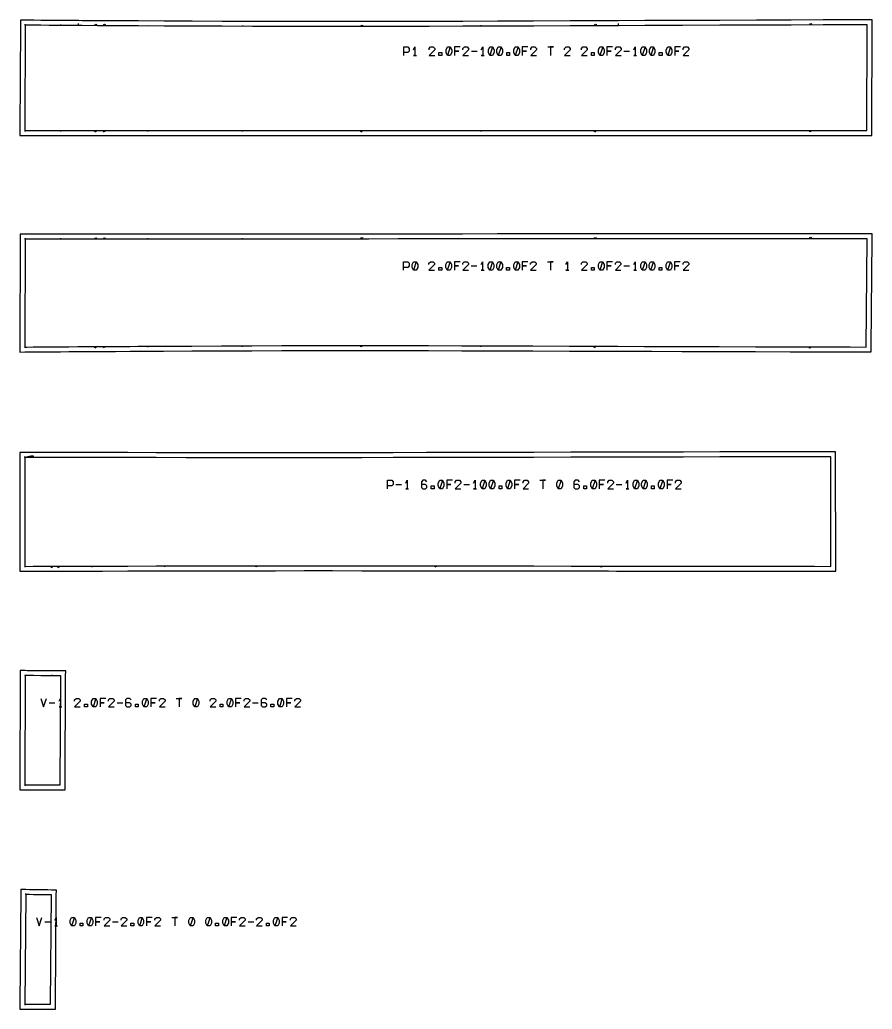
# Model space of a CAD drawing. Header units: metres. Extents: x -12 to 17699, y -154 to 17579.
# Drawn here: x 15974 to 17699, y -10 to 1993 of the extents above; entities that cross this region are included whole.
import ezdxf

# ---------------------------------------------------------------- set-up
doc = ezdxf.new("R2010")
doc.units = ezdxf.units.M

msp = doc.modelspace()

# ---------------------------------------------------------------- linework, layer by layer
at = {"layer": 'Marge'}
for points in [[(15984.047, 1758.669), (15988.062, 1758.668), (16001.009, 1758.668), (16015.582, 1758.667), (16032.102, 1758.667), (16051.04, 1758.666), (16055.992, 1758.666), (16073.02, 1758.666), (16091.566, 1758.666), (16098.979, 1758.666), (16130.178, 1758.667), (16167.969, 1758.667), (16197.238, 1758.631), (16213.074, 1758.631), (16264.886, 1758.633), (16322.009, 1758.636), (16382.319, 1758.639), (16443.622, 1758.643), (16504.295, 1758.648), (16563.512, 1758.652), (16621.532, 1758.657), (16679.302, 1758.66), (16738.587, 1758.662), (16801.681, 1758.662), (16869.185, 1758.661), (16939.854, 1758.658), (17012.833, 1758.655), (17086.892, 1758.652), (17162.003, 1758.649), (17184.581, 1758.649), (17238.034, 1758.647), (17253.95, 1758.647), (17314.19, 1758.649), (17389.761, 1758.651), (17463.477, 1758.654), (17533.88, 1758.657), (17598.762, 1758.661), (17655.276, 1758.665), (17687.834, 1758.669), (17697.788, 1758.67), (17697.833, 1768.624), (17698.812, 1982.766), (17698.858, 1992.849), (17688.774, 1992.811), (17656.217, 1992.689), (17599.705, 1992.48), (17534.822, 1992.245), (17464.419, 1991.983), (17390.703, 1991.696), (17315.134, 1991.404), (17254.895, 1991.179), (17238.979, 1991.118), (17185.527, 1990.92), (17162.949, 1990.836), (17087.835, 1990.553), (17013.777, 1990.254), (16940.801, 1989.954), (16870.136, 1989.683), (16802.638, 1989.449), (16739.554, 1989.261), (16680.282, 1989.147), (16622.525, 1989.114), (16564.516, 1989.153), (16505.308, 1989.261), (16444.642, 1989.427), (16383.346, 1989.639), (16323.043, 1989.888), (16265.926, 1990.156), (16214.12, 1990.429), (16198.284, 1990.52), (16169.017, 1990.648), (16131.226, 1990.869), (16100.033, 1991.051), (16092.62, 1991.098), (16074.084, 1991.217), (16057.057, 1991.341), (16052.109, 1991.377), (16033.166, 1991.523), (16016.647, 1991.642), (16002.088, 1991.746), (15989.165, 1991.857), (15985.151, 1991.9), (15975.089, 1992.01), (15975.042, 1981.948), (15974.049, 1768.716), (15974.002, 1758.67)], [(15984.151, 1320.388), (15988.163, 1320.43), (16001.082, 1320.538), (16015.635, 1320.642), (16032.145, 1320.761), (16051.075, 1320.905), (16056.021, 1320.941), (16073.038, 1321.066), (16091.565, 1321.186), (16098.973, 1321.235), (16130.149, 1321.422), (16167.918, 1321.65), (16197.168, 1321.786), (16212.994, 1321.88), (16264.771, 1322.166), (16321.856, 1322.453), (16382.124, 1322.724), (16443.385, 1322.963), (16504.015, 1323.159), (16563.189, 1323.301), (16621.165, 1323.377), (16678.889, 1323.383), (16738.127, 1323.309), (16801.174, 1323.165), (16868.632, 1322.976), (16939.257, 1322.752), (17012.19, 1322.5), (17086.205, 1322.249), (17161.275, 1322.017), (17183.84, 1321.948), (17237.262, 1321.786), (17253.168, 1321.736), (17313.372, 1321.55), (17388.898, 1321.307), (17462.57, 1321.069), (17532.933, 1320.854), (17597.778, 1320.662), (17654.258, 1320.49), (17686.796, 1320.388), (17696.741, 1320.357), (17696.827, 1330.302), (17698.71, 1549.443), (17698.796, 1559.532), (17688.707, 1559.528), (17656.148, 1559.518), (17599.635, 1559.497), (17534.752, 1559.472), (17464.35, 1559.444), (17390.634, 1559.414), (17315.063, 1559.384), (17254.823, 1559.359), (17238.906, 1559.352), (17185.454, 1559.326), (17162.876, 1559.315), (17087.765, 1559.278), (17013.707, 1559.244), (16940.727, 1559.21), (16870.057, 1559.176), (16802.554, 1559.142), (16739.459, 1559.109), (16680.173, 1559.076), (16622.403, 1559.042), (16564.383, 1559.008), (16505.165, 1558.972), (16444.493, 1558.937), (16383.19, 1558.902), (16322.881, 1558.868), (16265.758, 1558.838), (16213.946, 1558.811), (16198.11, 1558.803), (16168.841, 1558.75), (16131.05, 1558.731), (16099.851, 1558.716), (16092.438, 1558.713), (16073.893, 1558.704), (16056.865, 1558.697), (16051.914, 1558.695), (16032.975, 1558.687), (16016.455, 1558.68), (16001.883, 1558.674), (15988.939, 1558.67), (15984.924, 1558.669), (15974.966, 1558.668), (15974.926, 1548.709), (15974.049, 1330.428), (15974.008, 1320.284)], [(15984.087, 876.401), (16001.105, 876.467), (16019.635, 876.531), (16027.044, 876.557), (16058.222, 876.656), (16095.992, 876.776), (16125.243, 876.831), (16141.069, 876.88), (16192.849, 877.032), (16249.936, 877.184), (16310.207, 877.329), (16371.471, 877.457), (16432.105, 877.563), (16491.284, 877.641), (16549.264, 877.687), (16606.995, 877.697), (16666.239, 877.669), (16729.292, 877.607), (16796.753, 877.525), (16867.38, 877.426), (16940.315, 877.314), (17014.331, 877.202), (17089.399, 877.1), (17111.964, 877.069), (17165.386, 876.998), (17181.293, 876.976), (17241.497, 876.896), (17317.024, 876.792), (17390.697, 876.689), (17461.059, 876.597), (17525.904, 876.516), (17582.384, 876.444), (17614.923, 876.402), (17624.94, 876.389), (17624.936, 886.406), (17624.842, 1108.399), (17624.837, 1118.416), (17614.82, 1118.395), (17582.281, 1118.325), (17525.801, 1118.205), (17460.956, 1118.068), (17390.594, 1117.917), (17316.921, 1117.752), (17241.395, 1117.583), (17181.19, 1117.452), (17165.284, 1117.417), (17111.862, 1117.3), (17089.297, 1117.251), (17014.229, 1117.084), (16940.214, 1116.91), (16867.279, 1116.736), (16796.652, 1116.577), (16729.191, 1116.437), (16666.138, 1116.322), (16606.894, 1116.244), (16549.163, 1116.205), (16491.182, 1116.201), (16432.004, 1116.229), (16371.37, 1116.284), (16310.106, 1116.36), (16249.834, 1116.453), (16192.747, 1116.557), (16140.968, 1116.665), (16125.141, 1116.701), (16095.89, 1116.73), (16058.12, 1116.819), (16026.942, 1116.891), (16019.533, 1116.911), (16001.003, 1116.959), (15983.985, 1117.01), (15973.951, 1117.041), (15973.955, 1107.006), (15974.049, 886.397), (15974.053, 876.363)], [(15984.063, 434.136), (15988.075, 434.141), (16001.003, 434.146), (16015.562, 434.142), (16032.072, 434.138), (16051.001, 434.137), (16055.948, 434.136), (16065.914, 434.134), (16065.95, 444.099), (16066.756, 664.707), (16066.792, 674.672), (16056.827, 674.743), (16051.88, 674.778), (16032.951, 674.915), (16016.441, 675.032), (16001.883, 675.134), (15988.956, 675.233), (15984.943, 675.268), (15974.893, 675.356), (15974.856, 665.305), (15974.049, 444.172), (15974.012, 434.121)], [(15984.114, -10.037), (15991.636, -9.988), (15999.622, -9.958), (16008.321, -9.946), (16017.891, -9.953), (16028.4, -9.975), (16035.985, -10), (16045.934, -10.033), (16046.017, -0.084), (16047.86, 221.043), (16047.943, 230.992), (16037.994, 231.125), (16030.41, 231.227), (16019.903, 231.38), (16010.334, 231.532), (16001.636, 231.689), (15993.653, 231.853), (15986.132, 232.028), (15975.984, 232.265), (15975.9, 222.114), (15974.049, 0.046), (15973.964, -10.103)]]:
    msp.add_lwpolyline(points, close=True, dxfattribs=at)
at = {"layer": 'Patron'}
for points in [[(15984.049, 1768.669), (15988.063, 1768.668), (16001.009, 1768.668), (16015.583, 1768.667), (16032.102, 1768.667), (16051.04, 1768.666), (16055.992, 1768.666), (16073.02, 1768.666), (16091.565, 1768.666), (16098.978, 1768.666), (16130.177, 1768.667), (16167.969, 1768.667), (16197.251, 1768.631), (16213.074, 1768.631), (16264.886, 1768.633), (16322.009, 1768.636), (16382.318, 1768.639), (16443.621, 1768.643), (16504.294, 1768.648), (16563.511, 1768.652), (16621.531, 1768.657), (16679.302, 1768.66), (16738.587, 1768.662), (16801.681, 1768.662), (16869.185, 1768.661), (16939.855, 1768.658), (17012.834, 1768.655), (17086.892, 1768.652), (17162.003, 1768.649), (17184.581, 1768.649), (17238.034, 1768.647), (17253.95, 1768.647), (17314.19, 1768.649), (17389.761, 1768.651), (17463.477, 1768.654), (17533.879, 1768.657), (17598.761, 1768.661), (17655.275, 1768.665), (17687.833, 1768.669), (17688.812, 1982.811), (17656.254, 1982.689), (17599.741, 1982.48), (17534.859, 1982.245), (17464.458, 1981.983), (17390.742, 1981.697), (17315.172, 1981.405), (17254.933, 1981.179), (17239.016, 1981.118), (17185.564, 1980.92), (17162.986, 1980.836), (17087.876, 1980.553), (17013.818, 1980.254), (16940.84, 1979.954), (16870.17, 1979.684), (16802.667, 1979.449), (16739.573, 1979.261), (16680.288, 1979.147), (16622.518, 1979.114), (16564.498, 1979.153), (16505.28, 1979.261), (16444.608, 1979.427), (16383.305, 1979.639), (16322.996, 1979.888), (16265.874, 1980.156), (16214.063, 1980.43), (16198.24, 1980.52), (16168.958, 1980.649), (16131.167, 1980.869), (16099.969, 1981.051), (16092.556, 1981.098), (16074.011, 1981.217), (16056.984, 1981.341), (16052.032, 1981.378), (16033.094, 1981.523), (16016.575, 1981.642), (16002.002, 1981.747), (15989.057, 1981.857), (15985.042, 1981.901)], [(15984.049, 1330.388), (15988.061, 1330.429), (16000.999, 1330.537), (16015.563, 1330.642), (16032.073, 1330.761), (16050.999, 1330.905), (16055.948, 1330.941), (16072.965, 1331.065), (16091.5, 1331.186), (16098.908, 1331.234), (16130.089, 1331.422), (16167.858, 1331.649), (16197.122, 1331.786), (16212.935, 1331.88), (16264.716, 1332.166), (16321.805, 1332.453), (16382.079, 1332.724), (16443.346, 1332.963), (16503.983, 1333.159), (16563.165, 1333.301), (16621.152, 1333.377), (16678.888, 1333.383), (16738.139, 1333.309), (16801.196, 1333.165), (16868.66, 1332.976), (16939.289, 1332.752), (17012.225, 1332.5), (17086.239, 1332.249), (17161.306, 1332.017), (17183.871, 1331.948), (17237.292, 1331.786), (17253.199, 1331.735), (17313.403, 1331.549), (17388.93, 1331.307), (17462.603, 1331.068), (17532.964, 1330.854), (17597.808, 1330.662), (17654.288, 1330.49), (17686.827, 1330.388), (17688.71, 1549.528), (17656.152, 1549.518), (17599.638, 1549.497), (17534.756, 1549.472), (17464.354, 1549.444), (17390.638, 1549.414), (17315.067, 1549.384), (17254.828, 1549.359), (17238.911, 1549.352), (17185.458, 1549.326), (17162.88, 1549.315), (17087.769, 1549.278), (17013.711, 1549.244), (16940.732, 1549.21), (16870.062, 1549.176), (16802.559, 1549.142), (16739.465, 1549.109), (16680.179, 1549.076), (16622.409, 1549.042), (16564.389, 1549.008), (16505.171, 1548.972), (16444.499, 1548.937), (16383.196, 1548.902), (16322.886, 1548.868), (16265.763, 1548.838), (16213.951, 1548.811), (16198.128, 1548.803), (16168.846, 1548.75), (16131.054, 1548.731), (16099.856, 1548.716), (16092.443, 1548.713), (16073.897, 1548.704), (16056.869, 1548.697), (16051.917, 1548.695), (16032.979, 1548.687), (16016.46, 1548.68), (16001.886, 1548.674), (15988.94, 1548.67), (15984.926, 1548.669)], [(15984.049, 886.401), (16001.066, 886.467), (16019.601, 886.531), (16027.009, 886.557), (16058.19, 886.656), (16095.96, 886.776), (16125.224, 886.831), (16141.038, 886.88), (16192.819, 887.032), (16249.909, 887.184), (16310.183, 887.329), (16371.45, 887.457), (16432.088, 887.563), (16491.27, 887.641), (16549.257, 887.687), (16606.993, 887.697), (16666.244, 887.669), (16729.302, 887.607), (16796.766, 887.525), (16867.394, 887.426), (16940.331, 887.314), (17014.346, 887.202), (17089.413, 887.1), (17111.978, 887.069), (17165.399, 886.998), (17181.306, 886.976), (17241.511, 886.896), (17317.037, 886.792), (17390.711, 886.689), (17461.072, 886.597), (17525.916, 886.516), (17582.397, 886.444), (17614.936, 886.402), (17614.842, 1108.395), (17582.303, 1108.325), (17525.822, 1108.205), (17460.978, 1108.068), (17390.617, 1107.917), (17316.944, 1107.752), (17241.417, 1107.583), (17181.213, 1107.452), (17165.306, 1107.417), (17111.884, 1107.3), (17089.319, 1107.251), (17014.252, 1107.084), (16940.238, 1106.91), (16867.301, 1106.736), (16796.673, 1106.577), (16729.209, 1106.437), (16666.151, 1106.322), (16606.9, 1106.244), (16549.164, 1106.205), (16491.178, 1106.201), (16431.995, 1106.229), (16371.357, 1106.284), (16310.09, 1106.36), (16249.816, 1106.453), (16192.726, 1106.557), (16140.945, 1106.665), (16125.131, 1106.701), (16095.866, 1106.73), (16058.097, 1106.819), (16026.916, 1106.892), (16019.507, 1106.911), (16000.972, 1106.959), (15983.955, 1107.01)], [(15984.049, 444.136), (15988.061, 444.141), (16000.999, 444.146), (16015.564, 444.142), (16032.074, 444.138), (16051.001, 444.137), (16055.95, 444.136), (16056.756, 664.743), (16051.807, 664.778), (16032.881, 664.916), (16016.371, 665.032), (16001.806, 665.134), (15988.868, 665.233), (15984.856, 665.268)], [(15984.048, -0.037), (15991.571, 0.012), (15999.584, 0.042), (16008.308, 0.054), (16017.899, 0.047), (16028.421, 0.024), (16036.017, 0), (16037.86, 221.126), (16030.265, 221.228), (16019.744, 221.381), (16010.154, 221.534), (16001.431, 221.691), (15993.42, 221.855), (15985.899, 222.031)]]:
    msp.add_lwpolyline(points, close=True, dxfattribs=at)
at = {"layer": 'Repers diag'}
for p, q in [((16092.563, 1981.098), (16092.592, 1985.598)), ((17185.647, 1980.92), (17185.63, 1985.42))]:
    msp.add_line(p, q, dxfattribs=at)
at = {"layer": 'Repers points'}
for p, q in [((15985.042, 1981.901), (15985.062, 1983.701)), ((16056.989, 1981.341), (16057.002, 1983.141)), ((16233.374, 1980.328), (16233.384, 1982.128)), ((16424.96, 1979.495), (16424.967, 1981.295)), ((16907.805, 1979.828), (16907.799, 1981.628)), ((15984.049, 1768.669), (15984.048, 1766.869)), ((16055.997, 1768.666), (16055.997, 1766.866)), ((16232.384, 1768.632), (16232.384, 1766.832)), ((16423.97, 1768.642), (16423.97, 1766.842)), ((16906.813, 1768.659), (16906.813, 1766.859)), ((15984.926, 1548.669), (15984.925, 1550.469)), ((16056.874, 1548.697), (16056.873, 1550.497)), ((16233.261, 1548.821), (16233.26, 1550.621)), ((16424.847, 1548.926), (16424.846, 1550.726)), ((16907.69, 1549.194), (16907.689, 1550.994)), ((15984.049, 1330.388), (15984.067, 1328.588)), ((16055.953, 1330.941), (16055.966, 1329.141)), ((16232.236, 1331.986), (16232.246, 1330.186)), ((16423.709, 1332.886), (16423.717, 1331.086)), ((16906.273, 1332.857), (16906.267, 1331.057)), ((15983.955, 1107.01), (15983.96, 1108.81)), ((15983.955, 1107.01), (15983.96, 1108.81)), ((15983.955, 1107.01), (15983.96, 1108.81)), ((15983.955, 1107.01), (15983.96, 1108.81)), ((15984.049, 886.401), (15984.055, 884.601)), ((16119.615, 886.82), (16119.618, 885.02)), ((16266.863, 887.225), (16266.868, 885.425)), ((16637.965, 887.682), (16637.964, 885.882)), ((15984.856, 665.268), (15984.872, 667.068)), ((16039.576, 664.867), (16039.59, 666.667)), ((15984.049, 444.136), (15984.051, 442.336)), ((15984.049, 444.136), (15984.051, 442.336)), ((15985.899, 222.031), (15985.941, 223.83)), ((15985.899, 222.031), (15985.941, 223.83)), ((15984.048, -0.037), (15984.06, -1.837)), ((15984.048, -0.037), (15984.06, -1.837))]:
    msp.add_line(p, q, dxfattribs=at)
at = {"layer": 'Repers suspente'}
for p, q in [((16127.831, 1980.888), (16126.348, 1983.897)), ((16129.348, 1983.879), (16127.831, 1980.888)), ((16145.444, 1980.786), (16143.961, 1983.794)), ((16146.961, 1983.777), (16145.444, 1980.786)), ((17138.818, 1980.745), (17137.307, 1983.74)), ((17140.307, 1983.751), (17138.818, 1980.745)), ((17574.399, 1982.388), (17572.888, 1985.382)), ((17575.888, 1985.393), (17574.399, 1982.388)), ((16665.945, 1979.139), (16664.443, 1982.138)), ((16667.443, 1982.139), (16665.945, 1979.139)), ((16126.839, 1768.667), (16125.34, 1765.667)), ((16128.34, 1765.667), (16126.839, 1768.667)), ((16144.453, 1768.667), (16142.953, 1765.667)), ((16145.953, 1765.667), (16144.453, 1768.667)), ((16664.953, 1768.659), (16663.453, 1765.659)), ((16666.453, 1765.659), (16664.953, 1768.659)), ((17137.825, 1768.65), (17136.325, 1765.65)), ((17139.325, 1765.65), (17137.825, 1768.65)), ((17573.405, 1768.66), (17571.905, 1765.66)), ((17574.905, 1765.66), (17573.405, 1768.66)), ((16127.717, 1548.73), (16126.215, 1551.729)), ((16129.215, 1551.731), (16127.717, 1548.73)), ((16145.33, 1548.739), (16143.828, 1551.738)), ((16146.828, 1551.739), (16145.33, 1548.739)), ((16665.83, 1549.068), (16664.328, 1552.067)), ((16667.328, 1552.069), (16665.83, 1549.068)), ((17138.702, 1549.303), (17137.201, 1552.302)), ((17140.201, 1552.304), (17138.702, 1549.303)), ((17574.282, 1549.487), (17572.781, 1552.487)), ((17575.781, 1552.488), (17574.282, 1549.487)), ((16126.754, 1331.402), (16125.272, 1328.393)), ((16128.272, 1328.411), (16126.754, 1331.402)), ((16144.357, 1331.508), (16142.875, 1328.499)), ((16145.875, 1328.517), (16144.357, 1331.508)), ((16664.553, 1333.381), (16663.054, 1330.381)), ((16666.054, 1330.381), (16664.553, 1333.381)), ((17137.151, 1332.091), (17135.642, 1329.096)), ((17138.642, 1329.087), (17137.151, 1332.091)), ((17572.478, 1330.737), (17570.969, 1327.741)), ((17573.969, 1327.732), (17572.478, 1330.737)), ((15999.481, 1109.963), (15983.955, 1107.01)), ((15999.481, 1109.963), (15983.955, 1107.01)), ((15999.481, 1109.963), (15983.955, 1107.01)), ((15999.481, 1109.963), (15983.955, 1107.01)), ((15999.481, 1109.963), (15983.955, 1107.01)), ((15983.955, 1107.01), (16002.481, 1109.954)), ((15983.955, 1107.01), (16002.481, 1109.954)), ((15983.955, 1107.01), (16002.481, 1109.954)), ((15983.955, 1107.01), (16002.481, 1109.954)), ((15983.955, 1107.01), (16002.481, 1109.954)), ((16038.496, 886.593), (16037.006, 883.589)), ((16040.006, 883.598), (16038.496, 886.593)), ((16052.034, 886.636), (16050.543, 883.632)), ((16053.543, 883.641), (16052.034, 886.636)), ((16452.077, 887.589), (16450.581, 884.587)), ((16453.581, 884.591), (16452.077, 887.589)), ((16815.516, 887.498), (16814.012, 884.5)), ((16817.012, 884.496), (16815.516, 887.498)), ((17150.292, 887.018), (17148.788, 884.02)), ((17151.788, 884.016), (17150.292, 887.018))]:
    msp.add_line(p, q, dxfattribs=at)
at = {"layer": 'Text'}
for p, q in [((16750.748, 1920.652), (16750.748, 1937.795)), ((16750.748, 1937.795), (16759.32, 1937.795)), ((16759.32, 1926.366), (16750.748, 1926.366)), ((16759.32, 1937.795), (16762.177, 1934.938)), ((16762.177, 1929.223), (16759.32, 1926.366)), ((16762.177, 1934.938), (16762.177, 1929.223)), ((16770.748, 1932.081), (16773.605, 1937.795)), ((16773.605, 1937.795), (16773.605, 1920.652)), ((16802.177, 1934.938), (16805.034, 1937.795)), ((16802.177, 1932.081), (16802.177, 1934.938)), ((16813.605, 1932.081), (16802.177, 1920.652)), ((16805.034, 1937.795), (16810.748, 1937.795)), ((16810.748, 1937.795), (16813.605, 1934.938)), ((16813.605, 1934.938), (16813.605, 1932.081)), ((16822.177, 1926.366), (16827.891, 1926.366)), ((16822.177, 1920.652), (16822.177, 1926.366)), ((16827.891, 1926.366), (16827.891, 1920.652)), ((16836.463, 1932.081), (16839.32, 1937.795)), ((16836.463, 1926.366), (16836.463, 1932.081)), ((16839.32, 1920.652), (16836.463, 1926.366)), ((16839.32, 1937.795), (16845.034, 1937.795)), ((16845.034, 1937.795), (16839.32, 1920.652)), ((16845.034, 1937.795), (16847.891, 1932.081)), ((16847.891, 1926.366), (16845.034, 1920.652)), ((16847.891, 1932.081), (16847.891, 1926.366)), ((16865.034, 1937.795), (16853.605, 1937.795)), ((16853.605, 1937.795), (16853.605, 1929.223)), ((16853.605, 1929.223), (16862.177, 1929.223)), ((16862.177, 1929.223), (16853.605, 1929.223)), ((16853.605, 1929.223), (16853.605, 1920.652)), ((16870.748, 1934.938), (16873.605, 1937.795)), ((16870.748, 1932.081), (16870.748, 1934.938)), ((16882.177, 1932.081), (16870.748, 1920.652)), ((16873.605, 1937.795), (16879.32, 1937.795)), ((16879.32, 1937.795), (16882.177, 1934.938)), ((16882.177, 1934.938), (16882.177, 1932.081)), ((16887.891, 1929.223), (16899.32, 1929.223)), ((16907.891, 1932.081), (16910.748, 1937.795)), ((16910.748, 1937.795), (16910.748, 1920.652)), ((16922.177, 1932.081), (16925.034, 1937.795)), ((16922.177, 1926.366), (16922.177, 1932.081)), ((16925.034, 1920.652), (16922.177, 1926.366)), ((16925.034, 1937.795), (16930.748, 1937.795)), ((16930.748, 1937.795), (16925.034, 1920.652)), ((16930.748, 1937.795), (16933.605, 1932.081)), ((16933.605, 1926.366), (16930.748, 1920.652)), ((16933.605, 1932.081), (16933.605, 1926.366)), ((16939.32, 1932.081), (16942.177, 1937.795)), ((16939.32, 1926.366), (16939.32, 1932.081)), ((16942.177, 1920.652), (16939.32, 1926.366)), ((16942.177, 1937.795), (16947.891, 1937.795)), ((16947.891, 1937.795), (16942.177, 1920.652)), ((16947.891, 1937.795), (16950.748, 1932.081)), ((16950.748, 1926.366), (16947.891, 1920.652)), ((16950.748, 1932.081), (16950.748, 1926.366)), ((16959.32, 1926.366), (16965.034, 1926.366)), ((16959.32, 1920.652), (16959.32, 1926.366)), ((16965.034, 1926.366), (16965.034, 1920.652)), ((16973.605, 1932.081), (16976.463, 1937.795)), ((16973.605, 1926.366), (16973.605, 1932.081)), ((16976.463, 1920.652), (16973.605, 1926.366)), ((16976.463, 1937.795), (16982.177, 1937.795)), ((16982.177, 1937.795), (16976.463, 1920.652)), ((16982.177, 1937.795), (16985.034, 1932.081)), ((16985.034, 1926.366), (16982.177, 1920.652)), ((16985.034, 1932.081), (16985.034, 1926.366)), ((17002.177, 1937.795), (16990.748, 1937.795)), ((16990.748, 1937.795), (16990.748, 1929.223)), ((16990.748, 1929.223), (16999.32, 1929.223)), ((16999.32, 1929.223), (16990.748, 1929.223)), ((16990.748, 1929.223), (16990.748, 1920.652)), ((17007.891, 1934.938), (17010.748, 1937.795)), ((17007.891, 1932.081), (17007.891, 1934.938)), ((17019.32, 1932.081), (17007.891, 1920.652)), ((17010.748, 1937.795), (17016.463, 1937.795)), ((17016.463, 1937.795), (17019.32, 1934.938)), ((17019.32, 1934.938), (17019.32, 1932.081)), ((17042.177, 1937.795), (17053.605, 1937.795)), ((17053.605, 1937.795), (17047.891, 1937.795)), ((17047.891, 1937.795), (17047.891, 1920.652)), ((17076.463, 1934.938), (17079.32, 1937.795)), ((17076.463, 1932.081), (17076.463, 1934.938)), ((17087.891, 1932.081), (17076.463, 1920.652)), ((17079.32, 1937.795), (17085.034, 1937.795)), ((17085.034, 1937.795), (17087.891, 1934.938)), ((17087.891, 1934.938), (17087.891, 1932.081)), ((17110.748, 1934.938), (17113.605, 1937.795)), ((17110.748, 1932.081), (17110.748, 1934.938)), ((17122.177, 1932.081), (17110.748, 1920.652)), ((17113.605, 1937.795), (17119.32, 1937.795)), ((17119.32, 1937.795), (17122.177, 1934.938)), ((17122.177, 1934.938), (17122.177, 1932.081)), ((17130.748, 1926.366), (17136.463, 1926.366)), ((17130.748, 1920.652), (17130.748, 1926.366)), ((17136.463, 1926.366), (17136.463, 1920.652)), ((17145.034, 1932.081), (17147.891, 1937.795)), ((17145.034, 1926.366), (17145.034, 1932.081)), ((17147.891, 1920.652), (17145.034, 1926.366)), ((17147.891, 1937.795), (17153.605, 1937.795)), ((17153.605, 1937.795), (17147.891, 1920.652)), ((17153.605, 1937.795), (17156.463, 1932.081)), ((17156.463, 1926.366), (17153.605, 1920.652)), ((17156.463, 1932.081), (17156.463, 1926.366)), ((17173.605, 1937.795), (17162.177, 1937.795)), ((17162.177, 1937.795), (17162.177, 1929.223)), ((17162.177, 1929.223), (17170.748, 1929.223)), ((17170.748, 1929.223), (17162.177, 1929.223)), ((17162.177, 1929.223), (17162.177, 1920.652)), ((17179.32, 1934.938), (17182.177, 1937.795)), ((17179.32, 1932.081), (17179.32, 1934.938)), ((17190.748, 1932.081), (17179.32, 1920.652)), ((17182.177, 1937.795), (17187.891, 1937.795)), ((17187.891, 1937.795), (17190.748, 1934.938)), ((17190.748, 1934.938), (17190.748, 1932.081)), ((17196.463, 1929.223), (17207.891, 1929.223)), ((17216.463, 1932.081), (17219.32, 1937.795)), ((17219.32, 1937.795), (17219.32, 1920.652)), ((17230.748, 1932.081), (17233.605, 1937.795)), ((17230.748, 1926.366), (17230.748, 1932.081)), ((17233.605, 1920.652), (17230.748, 1926.366)), ((17233.605, 1937.795), (17239.32, 1937.795)), ((17239.32, 1937.795), (17233.605, 1920.652)), ((17239.32, 1937.795), (17242.177, 1932.081)), ((17242.177, 1926.366), (17239.32, 1920.652)), ((17242.177, 1932.081), (17242.177, 1926.366)), ((17247.891, 1932.081), (17250.748, 1937.795)), ((17247.891, 1926.366), (17247.891, 1932.081)), ((17250.748, 1920.652), (17247.891, 1926.366)), ((17250.748, 1937.795), (17256.463, 1937.795)), ((17256.463, 1937.795), (17250.748, 1920.652)), ((17256.463, 1937.795), (17259.32, 1932.081)), ((17259.32, 1926.366), (17256.463, 1920.652)), ((17259.32, 1932.081), (17259.32, 1926.366)), ((17267.891, 1926.366), (17273.605, 1926.366)), ((17267.891, 1920.652), (17267.891, 1926.366)), ((17273.605, 1926.366), (17273.605, 1920.652)), ((17282.177, 1932.081), (17285.034, 1937.795)), ((17282.177, 1926.366), (17282.177, 1932.081)), ((17285.034, 1920.652), (17282.177, 1926.366)), ((17285.034, 1937.795), (17290.748, 1937.795)), ((17290.748, 1937.795), (17285.034, 1920.652)), ((17290.748, 1937.795), (17293.605, 1932.081)), ((17293.605, 1926.366), (17290.748, 1920.652)), ((17293.605, 1932.081), (17293.605, 1926.366)), ((17310.748, 1937.795), (17299.32, 1937.795)), ((17299.32, 1937.795), (17299.32, 1929.223)), ((17299.32, 1929.223), (17307.891, 1929.223)), ((17307.891, 1929.223), (17299.32, 1929.223)), ((17299.32, 1929.223), (17299.32, 1920.652)), ((17316.463, 1934.938), (17319.32, 1937.795)), ((17316.463, 1932.081), (17316.463, 1934.938)), ((17327.891, 1932.081), (17316.463, 1920.652)), ((17319.32, 1937.795), (17325.034, 1937.795)), ((17325.034, 1937.795), (17327.891, 1934.938)), ((17327.891, 1934.938), (17327.891, 1932.081)), ((16773.605, 1920.652), (16770.748, 1920.652)), ((16770.748, 1920.652), (16776.463, 1920.652)), ((16802.177, 1920.652), (16813.605, 1920.652)), ((16827.891, 1920.652), (16822.177, 1920.652)), ((16845.034, 1920.652), (16839.32, 1920.652)), ((16870.748, 1920.652), (16882.177, 1920.652)), ((16910.748, 1920.652), (16907.891, 1920.652)), ((16907.891, 1920.652), (16913.605, 1920.652)), ((16930.748, 1920.652), (16925.034, 1920.652)), ((16947.891, 1920.652), (16942.177, 1920.652)), ((16965.034, 1920.652), (16959.32, 1920.652)), ((16982.177, 1920.652), (16976.463, 1920.652)), ((17007.891, 1920.652), (17019.32, 1920.652)), ((17076.463, 1920.652), (17087.891, 1920.652)), ((17110.748, 1920.652), (17122.177, 1920.652)), ((17136.463, 1920.652), (17130.748, 1920.652)), ((17153.605, 1920.652), (17147.891, 1920.652)), ((17179.32, 1920.652), (17190.748, 1920.652)), ((17219.32, 1920.652), (17216.463, 1920.652)), ((17216.463, 1920.652), (17222.177, 1920.652)), ((17239.32, 1920.652), (17233.605, 1920.652)), ((17256.463, 1920.652), (17250.748, 1920.652)), ((17273.605, 1920.652), (17267.891, 1920.652)), ((17290.748, 1920.652), (17285.034, 1920.652)), ((17316.463, 1920.652), (17327.891, 1920.652)), ((16750.525, 1485.913), (16750.525, 1503.056)), ((16750.525, 1503.056), (16759.097, 1503.056)), ((16759.097, 1503.056), (16761.954, 1500.199)), ((16767.668, 1497.342), (16770.525, 1503.056)), ((16770.525, 1503.056), (16776.24, 1503.056)), ((16776.24, 1503.056), (16770.525, 1485.913)), ((16776.24, 1503.056), (16779.097, 1497.342)), ((16801.954, 1500.199), (16804.811, 1503.056)), ((16804.811, 1503.056), (16810.525, 1503.056)), ((16810.525, 1503.056), (16813.382, 1500.199)), ((16836.24, 1497.342), (16839.097, 1503.056)), ((16839.097, 1503.056), (16844.811, 1503.056)), ((16844.811, 1503.056), (16839.097, 1485.913)), ((16844.811, 1503.056), (16847.668, 1497.342)), ((16864.811, 1503.056), (16853.382, 1503.056)), ((16853.382, 1503.056), (16853.382, 1494.484)), ((16870.525, 1500.199), (16873.382, 1503.056)), ((16873.382, 1503.056), (16879.097, 1503.056)), ((16879.097, 1503.056), (16881.954, 1500.199)), ((16907.668, 1497.342), (16910.525, 1503.056)), ((16910.525, 1503.056), (16910.525, 1485.913)), ((16921.954, 1497.342), (16924.811, 1503.056)), ((16924.811, 1503.056), (16930.525, 1503.056)), ((16930.525, 1503.056), (16924.811, 1485.913)), ((16930.525, 1503.056), (16933.382, 1497.342)), ((16939.097, 1497.342), (16941.954, 1503.056)), ((16941.954, 1503.056), (16947.668, 1503.056)), ((16947.668, 1503.056), (16941.954, 1485.913)), ((16947.668, 1503.056), (16950.525, 1497.342)), ((16973.382, 1497.342), (16976.239, 1503.056)), ((16976.239, 1503.056), (16981.954, 1503.056)), ((16981.954, 1503.056), (16976.239, 1485.913)), ((16981.954, 1503.056), (16984.811, 1497.342)), ((17001.954, 1503.056), (16990.525, 1503.056)), ((16990.525, 1503.056), (16990.525, 1494.484)), ((17007.668, 1500.199), (17010.525, 1503.056)), ((17010.525, 1503.056), (17016.239, 1503.056)), ((17016.239, 1503.056), (17019.097, 1500.199)), ((17041.954, 1503.056), (17053.382, 1503.056)), ((17053.382, 1503.056), (17047.668, 1503.056)), ((17047.668, 1503.056), (17047.668, 1485.913)), ((17079.097, 1497.342), (17081.954, 1503.056)), ((17081.954, 1503.056), (17081.954, 1485.913)), ((17110.525, 1500.199), (17113.382, 1503.056)), ((17113.382, 1503.056), (17119.097, 1503.056)), ((17119.097, 1503.056), (17121.954, 1500.199)), ((17144.811, 1497.342), (17147.668, 1503.056)), ((17147.668, 1503.056), (17153.382, 1503.056)), ((17153.382, 1503.056), (17147.668, 1485.913)), ((17153.382, 1503.056), (17156.239, 1497.342)), ((17173.382, 1503.056), (17161.954, 1503.056)), ((17161.954, 1503.056), (17161.954, 1494.484)), ((17179.097, 1500.199), (17181.954, 1503.056)), ((17181.954, 1503.056), (17187.668, 1503.056)), ((17187.668, 1503.056), (17190.525, 1500.199)), ((17216.239, 1497.342), (17219.097, 1503.056)), ((17219.097, 1503.056), (17219.097, 1485.913)), ((17230.525, 1497.342), (17233.382, 1503.056)), ((17233.382, 1503.056), (17239.097, 1503.056)), ((17239.097, 1503.056), (17233.382, 1485.913)), ((17239.097, 1503.056), (17241.954, 1497.342)), ((17247.668, 1497.342), (17250.525, 1503.056)), ((17250.525, 1503.056), (17256.239, 1503.056)), ((17256.239, 1503.056), (17250.525, 1485.913)), ((17256.239, 1503.056), (17259.097, 1497.342)), ((17281.954, 1497.342), (17284.811, 1503.056)), ((17284.811, 1503.056), (17290.525, 1503.056)), ((17290.525, 1503.056), (17284.811, 1485.913)), ((17290.525, 1503.056), (17293.382, 1497.342)), ((17310.525, 1503.056), (17299.097, 1503.056)), ((17299.097, 1503.056), (17299.097, 1494.484)), ((17316.239, 1500.199), (17319.097, 1503.056)), ((17319.097, 1503.056), (17324.811, 1503.056)), ((17324.811, 1503.056), (17327.668, 1500.199)), ((16759.097, 1491.627), (16750.525, 1491.627)), ((16761.954, 1494.484), (16759.097, 1491.627)), ((16761.954, 1500.199), (16761.954, 1494.484)), ((16767.668, 1491.627), (16767.668, 1497.342)), ((16770.525, 1485.913), (16767.668, 1491.627)), ((16776.24, 1485.913), (16770.525, 1485.913)), ((16779.097, 1491.627), (16776.24, 1485.913)), ((16779.097, 1497.342), (16779.097, 1491.627)), ((16801.954, 1497.342), (16801.954, 1500.199)), ((16813.382, 1497.342), (16801.954, 1485.913)), ((16801.954, 1485.913), (16813.382, 1485.913)), ((16813.382, 1500.199), (16813.382, 1497.342)), ((16821.954, 1491.627), (16827.668, 1491.627)), ((16821.954, 1485.913), (16821.954, 1491.627)), ((16827.668, 1485.913), (16821.954, 1485.913)), ((16827.668, 1491.627), (16827.668, 1485.913)), ((16836.24, 1491.627), (16836.24, 1497.342)), ((16839.097, 1485.913), (16836.24, 1491.627)), ((16844.811, 1485.913), (16839.097, 1485.913)), ((16847.668, 1491.627), (16844.811, 1485.913)), ((16847.668, 1497.342), (16847.668, 1491.627)), ((16853.382, 1494.484), (16861.954, 1494.484)), ((16861.954, 1494.484), (16853.382, 1494.484)), ((16853.382, 1494.484), (16853.382, 1485.913)), ((16870.525, 1497.342), (16870.525, 1500.199)), ((16881.954, 1497.342), (16870.525, 1485.913)), ((16870.525, 1485.913), (16881.954, 1485.913)), ((16881.954, 1500.199), (16881.954, 1497.342)), ((16887.668, 1494.484), (16899.097, 1494.484)), ((16910.525, 1485.913), (16907.668, 1485.913)), ((16907.668, 1485.913), (16913.382, 1485.913)), ((16921.954, 1491.627), (16921.954, 1497.342)), ((16924.811, 1485.913), (16921.954, 1491.627)), ((16930.525, 1485.913), (16924.811, 1485.913)), ((16933.382, 1491.627), (16930.525, 1485.913)), ((16933.382, 1497.342), (16933.382, 1491.627)), ((16939.097, 1491.627), (16939.097, 1497.342)), ((16941.954, 1485.913), (16939.097, 1491.627)), ((16947.668, 1485.913), (16941.954, 1485.913)), ((16950.525, 1491.627), (16947.668, 1485.913)), ((16950.525, 1497.342), (16950.525, 1491.627)), ((16959.097, 1491.627), (16964.811, 1491.627)), ((16959.097, 1485.913), (16959.097, 1491.627)), ((16964.811, 1485.913), (16959.097, 1485.913)), ((16964.811, 1491.627), (16964.811, 1485.913)), ((16973.382, 1491.627), (16973.382, 1497.342)), ((16976.239, 1485.913), (16973.382, 1491.627)), ((16981.954, 1485.913), (16976.239, 1485.913)), ((16984.811, 1491.627), (16981.954, 1485.913)), ((16984.811, 1497.342), (16984.811, 1491.627)), ((16990.525, 1494.484), (16999.097, 1494.484)), ((16999.097, 1494.484), (16990.525, 1494.484)), ((16990.525, 1494.484), (16990.525, 1485.913)), ((17007.668, 1497.342), (17007.668, 1500.199)), ((17019.097, 1497.342), (17007.668, 1485.913)), ((17007.668, 1485.913), (17019.097, 1485.913)), ((17019.097, 1500.199), (17019.097, 1497.342)), ((17081.954, 1485.913), (17079.097, 1485.913)), ((17079.097, 1485.913), (17084.811, 1485.913)), ((17110.525, 1497.342), (17110.525, 1500.199)), ((17121.954, 1497.342), (17110.525, 1485.913)), ((17110.525, 1485.913), (17121.954, 1485.913)), ((17121.954, 1500.199), (17121.954, 1497.342)), ((17130.525, 1491.627), (17136.239, 1491.627)), ((17130.525, 1485.913), (17130.525, 1491.627)), ((17136.239, 1485.913), (17130.525, 1485.913)), ((17136.239, 1491.627), (17136.239, 1485.913)), ((17144.811, 1491.627), (17144.811, 1497.342)), ((17147.668, 1485.913), (17144.811, 1491.627)), ((17153.382, 1485.913), (17147.668, 1485.913)), ((17156.239, 1491.627), (17153.382, 1485.913)), ((17156.239, 1497.342), (17156.239, 1491.627)), ((17161.954, 1494.484), (17170.525, 1494.484)), ((17170.525, 1494.484), (17161.954, 1494.484)), ((17161.954, 1494.484), (17161.954, 1485.913)), ((17179.097, 1497.342), (17179.097, 1500.199)), ((17190.525, 1497.342), (17179.097, 1485.913)), ((17179.097, 1485.913), (17190.525, 1485.913)), ((17190.525, 1500.199), (17190.525, 1497.342)), ((17196.239, 1494.484), (17207.668, 1494.484)), ((17219.097, 1485.913), (17216.239, 1485.913)), ((17216.239, 1485.913), (17221.954, 1485.913)), ((17230.525, 1491.627), (17230.525, 1497.342)), ((17233.382, 1485.913), (17230.525, 1491.627)), ((17239.097, 1485.913), (17233.382, 1485.913)), ((17241.954, 1491.627), (17239.097, 1485.913)), ((17241.954, 1497.342), (17241.954, 1491.627)), ((17247.668, 1491.627), (17247.668, 1497.342)), ((17250.525, 1485.913), (17247.668, 1491.627)), ((17256.239, 1485.913), (17250.525, 1485.913)), ((17259.097, 1491.627), (17256.239, 1485.913)), ((17259.097, 1497.342), (17259.097, 1491.627)), ((17267.668, 1491.627), (17273.382, 1491.627)), ((17267.668, 1485.913), (17267.668, 1491.627)), ((17273.382, 1485.913), (17267.668, 1485.913)), ((17273.382, 1491.627), (17273.382, 1485.913)), ((17281.954, 1491.627), (17281.954, 1497.342)), ((17284.811, 1485.913), (17281.954, 1491.627)), ((17290.525, 1485.913), (17284.811, 1485.913)), ((17293.382, 1491.627), (17290.525, 1485.913)), ((17293.382, 1497.342), (17293.382, 1491.627)), ((17299.097, 1494.484), (17307.668, 1494.484)), ((17307.668, 1494.484), (17299.097, 1494.484)), ((17299.097, 1494.484), (17299.097, 1485.913)), ((17316.239, 1497.342), (17316.239, 1500.199)), ((17327.668, 1497.342), (17316.239, 1485.913)), ((17316.239, 1485.913), (17327.668, 1485.913)), ((17327.668, 1500.199), (17327.668, 1497.342)), ((16717.948, 1043.477), (16717.948, 1060.62)), ((16717.948, 1060.62), (16726.519, 1060.62)), ((16726.519, 1049.191), (16717.948, 1049.191)), ((16726.519, 1060.62), (16729.376, 1057.763)), ((16729.376, 1052.049), (16726.519, 1049.191)), ((16729.376, 1057.763), (16729.376, 1052.049)), ((16735.091, 1052.049), (16746.519, 1052.049)), ((16755.091, 1054.906), (16757.948, 1060.62)), ((16757.948, 1043.477), (16755.091, 1043.477)), ((16755.091, 1043.477), (16760.805, 1043.477)), ((16757.948, 1060.62), (16757.948, 1043.477)), ((16789.376, 1060.62), (16786.519, 1057.763)), ((16786.519, 1057.763), (16786.519, 1046.334)), ((16795.091, 1052.049), (16786.519, 1052.049)), ((16786.519, 1046.334), (16789.376, 1043.477)), ((16795.091, 1060.62), (16789.376, 1060.62)), ((16789.376, 1043.477), (16795.091, 1043.477)), ((16797.948, 1057.763), (16795.091, 1060.62)), ((16797.948, 1049.191), (16795.091, 1052.049)), ((16795.091, 1043.477), (16797.948, 1046.334)), ((16797.948, 1046.334), (16797.948, 1049.191)), ((16806.519, 1049.191), (16812.233, 1049.191)), ((16806.519, 1043.477), (16806.519, 1049.191)), ((16812.233, 1043.477), (16806.519, 1043.477)), ((16812.233, 1049.191), (16812.233, 1043.477)), ((16820.805, 1054.906), (16823.662, 1060.62)), ((16820.805, 1049.191), (16820.805, 1054.906)), ((16823.662, 1043.477), (16820.805, 1049.191)), ((16823.662, 1060.62), (16829.376, 1060.62)), ((16829.376, 1060.62), (16823.662, 1043.477)), ((16829.376, 1043.477), (16823.662, 1043.477)), ((16829.376, 1060.62), (16832.233, 1054.906)), ((16832.233, 1049.191), (16829.376, 1043.477)), ((16832.233, 1054.906), (16832.233, 1049.191)), ((16849.376, 1060.62), (16837.948, 1060.62)), ((16837.948, 1060.62), (16837.948, 1052.049)), ((16837.948, 1052.049), (16846.519, 1052.049)), ((16846.519, 1052.049), (16837.948, 1052.049)), ((16837.948, 1052.049), (16837.948, 1043.477)), ((16855.091, 1057.763), (16857.948, 1060.62)), ((16855.091, 1054.906), (16855.091, 1057.763)), ((16866.519, 1054.906), (16855.091, 1043.477)), ((16855.091, 1043.477), (16866.519, 1043.477)), ((16857.948, 1060.62), (16863.662, 1060.62)), ((16863.662, 1060.62), (16866.519, 1057.763)), ((16866.519, 1057.763), (16866.519, 1054.906)), ((16872.233, 1052.049), (16883.662, 1052.049)), ((16892.233, 1054.906), (16895.091, 1060.62)), ((16895.091, 1043.477), (16892.233, 1043.477)), ((16892.233, 1043.477), (16897.948, 1043.477)), ((16895.091, 1060.62), (16895.091, 1043.477)), ((16906.519, 1054.906), (16909.376, 1060.62)), ((16906.519, 1049.191), (16906.519, 1054.906)), ((16909.376, 1043.477), (16906.519, 1049.191)), ((16909.376, 1060.62), (16915.091, 1060.62)), ((16915.091, 1060.62), (16909.376, 1043.477)), ((16915.091, 1043.477), (16909.376, 1043.477)), ((16915.091, 1060.62), (16917.948, 1054.906)), ((16917.948, 1049.191), (16915.091, 1043.477)), ((16917.948, 1054.906), (16917.948, 1049.191)), ((16923.662, 1054.906), (16926.519, 1060.62)), ((16923.662, 1049.191), (16923.662, 1054.906)), ((16926.519, 1043.477), (16923.662, 1049.191)), ((16926.519, 1060.62), (16932.233, 1060.62)), ((16932.233, 1060.62), (16926.519, 1043.477)), ((16932.233, 1043.477), (16926.519, 1043.477)), ((16932.233, 1060.62), (16935.091, 1054.906)), ((16935.091, 1049.191), (16932.233, 1043.477)), ((16935.091, 1054.906), (16935.091, 1049.191)), ((16943.662, 1049.191), (16949.376, 1049.191)), ((16943.662, 1043.477), (16943.662, 1049.191)), ((16949.376, 1043.477), (16943.662, 1043.477)), ((16949.376, 1049.191), (16949.376, 1043.477)), ((16957.948, 1054.906), (16960.805, 1060.62)), ((16957.948, 1049.191), (16957.948, 1054.906)), ((16960.805, 1043.477), (16957.948, 1049.191)), ((16960.805, 1060.62), (16966.519, 1060.62)), ((16966.519, 1060.62), (16960.805, 1043.477)), ((16966.519, 1043.477), (16960.805, 1043.477)), ((16966.519, 1060.62), (16969.376, 1054.906)), ((16969.376, 1049.191), (16966.519, 1043.477)), ((16969.376, 1054.906), (16969.376, 1049.191)), ((16986.519, 1060.62), (16975.091, 1060.62)), ((16975.091, 1060.62), (16975.091, 1052.049)), ((16975.091, 1052.049), (16983.662, 1052.049)), ((16983.662, 1052.049), (16975.091, 1052.049)), ((16975.091, 1052.049), (16975.091, 1043.477)), ((16992.233, 1057.763), (16995.091, 1060.62)), ((16992.233, 1054.906), (16992.233, 1057.763)), ((17003.662, 1054.906), (16992.233, 1043.477)), ((16992.233, 1043.477), (17003.662, 1043.477)), ((16995.091, 1060.62), (17000.805, 1060.62)), ((17000.805, 1060.62), (17003.662, 1057.763)), ((17003.662, 1057.763), (17003.662, 1054.906)), ((17026.519, 1060.62), (17037.948, 1060.62)), ((17037.948, 1060.62), (17032.233, 1060.62)), ((17032.233, 1060.62), (17032.233, 1043.477)), ((17060.805, 1054.906), (17063.662, 1060.62)), ((17060.805, 1049.191), (17060.805, 1054.906)), ((17063.662, 1043.477), (17060.805, 1049.191)), ((17063.662, 1060.62), (17069.376, 1060.62)), ((17069.376, 1060.62), (17063.662, 1043.477)), ((17069.376, 1043.477), (17063.662, 1043.477)), ((17069.376, 1060.62), (17072.233, 1054.906)), ((17072.233, 1049.191), (17069.376, 1043.477)), ((17072.233, 1054.906), (17072.233, 1049.191)), ((17097.948, 1060.62), (17095.091, 1057.763)), ((17095.091, 1057.763), (17095.091, 1046.334)), ((17103.662, 1052.049), (17095.091, 1052.049)), ((17095.091, 1046.334), (17097.948, 1043.477)), ((17103.662, 1060.62), (17097.948, 1060.62)), ((17097.948, 1043.477), (17103.662, 1043.477)), ((17106.519, 1057.763), (17103.662, 1060.62)), ((17106.519, 1049.191), (17103.662, 1052.049)), ((17103.662, 1043.477), (17106.519, 1046.334)), ((17106.519, 1046.334), (17106.519, 1049.191)), ((17115.091, 1049.191), (17120.805, 1049.191)), ((17115.091, 1043.477), (17115.091, 1049.191)), ((17120.805, 1043.477), (17115.091, 1043.477)), ((17120.805, 1049.191), (17120.805, 1043.477)), ((17129.376, 1054.906), (17132.233, 1060.62)), ((17129.376, 1049.191), (17129.376, 1054.906)), ((17132.233, 1043.477), (17129.376, 1049.191)), ((17132.233, 1060.62), (17137.948, 1060.62)), ((17137.948, 1060.62), (17132.233, 1043.477)), ((17137.948, 1043.477), (17132.233, 1043.477)), ((17137.948, 1060.62), (17140.805, 1054.906)), ((17140.805, 1049.191), (17137.948, 1043.477)), ((17140.805, 1054.906), (17140.805, 1049.191)), ((17157.948, 1060.62), (17146.519, 1060.62)), ((17146.519, 1060.62), (17146.519, 1052.049)), ((17146.519, 1052.049), (17155.091, 1052.049)), ((17155.091, 1052.049), (17146.519, 1052.049)), ((17146.519, 1052.049), (17146.519, 1043.477)), ((17163.662, 1057.763), (17166.519, 1060.62)), ((17163.662, 1054.906), (17163.662, 1057.763)), ((17175.091, 1054.906), (17163.662, 1043.477)), ((17163.662, 1043.477), (17175.091, 1043.477)), ((17166.519, 1060.62), (17172.233, 1060.62)), ((17172.233, 1060.62), (17175.091, 1057.763)), ((17175.091, 1057.763), (17175.091, 1054.906)), ((17180.805, 1052.049), (17192.233, 1052.049)), ((17200.805, 1054.906), (17203.662, 1060.62)), ((17203.662, 1043.477), (17200.805, 1043.477)), ((17200.805, 1043.477), (17206.519, 1043.477)), ((17203.662, 1060.62), (17203.662, 1043.477)), ((17215.091, 1054.906), (17217.948, 1060.62)), ((17215.091, 1049.191), (17215.091, 1054.906)), ((17217.948, 1043.477), (17215.091, 1049.191)), ((17217.948, 1060.62), (17223.662, 1060.62)), ((17223.662, 1060.62), (17217.948, 1043.477)), ((17223.662, 1043.477), (17217.948, 1043.477)), ((17223.662, 1060.62), (17226.519, 1054.906)), ((17226.519, 1049.191), (17223.662, 1043.477)), ((17226.519, 1054.906), (17226.519, 1049.191)), ((17232.233, 1054.906), (17235.091, 1060.62)), ((17232.233, 1049.191), (17232.233, 1054.906)), ((17235.091, 1043.477), (17232.233, 1049.191)), ((17235.091, 1060.62), (17240.805, 1060.62)), ((17240.805, 1060.62), (17235.091, 1043.477)), ((17240.805, 1043.477), (17235.091, 1043.477)), ((17240.805, 1060.62), (17243.662, 1054.906)), ((17243.662, 1049.191), (17240.805, 1043.477)), ((17243.662, 1054.906), (17243.662, 1049.191)), ((17252.233, 1049.191), (17257.948, 1049.191)), ((17252.233, 1043.477), (17252.233, 1049.191)), ((17257.948, 1043.477), (17252.233, 1043.477)), ((17257.948, 1049.191), (17257.948, 1043.477)), ((17266.519, 1054.906), (17269.376, 1060.62)), ((17266.519, 1049.191), (17266.519, 1054.906)), ((17269.376, 1043.477), (17266.519, 1049.191)), ((17269.376, 1060.62), (17275.091, 1060.62)), ((17275.091, 1060.62), (17269.376, 1043.477)), ((17275.091, 1043.477), (17269.376, 1043.477)), ((17275.091, 1060.62), (17277.948, 1054.906)), ((17277.948, 1049.191), (17275.091, 1043.477)), ((17277.948, 1054.906), (17277.948, 1049.191)), ((17295.091, 1060.62), (17283.662, 1060.62)), ((17283.662, 1060.62), (17283.662, 1052.049)), ((17283.662, 1052.049), (17292.233, 1052.049)), ((17292.233, 1052.049), (17283.662, 1052.049)), ((17283.662, 1052.049), (17283.662, 1043.477)), ((17300.805, 1057.763), (17303.662, 1060.62)), ((17300.805, 1054.906), (17300.805, 1057.763)), ((17312.233, 1054.906), (17300.805, 1043.477)), ((17300.805, 1043.477), (17312.233, 1043.477)), ((17303.662, 1060.62), (17309.376, 1060.62)), ((17309.376, 1060.62), (17312.233, 1057.763)), ((17312.233, 1057.763), (17312.233, 1054.906)), ((16016.404, 619.007), (16022.118, 601.865)), ((16022.118, 601.865), (16027.832, 619.007)), ((16033.547, 610.436), (16044.975, 610.436)), ((16053.547, 613.293), (16056.404, 619.007)), ((16056.404, 601.865), (16053.547, 601.865)), ((16053.547, 601.865), (16059.261, 601.865)), ((16056.404, 619.007), (16056.404, 601.865)), ((16084.975, 616.15), (16087.832, 619.007)), ((16084.975, 613.293), (16084.975, 616.15)), ((16096.404, 613.293), (16084.975, 601.865)), ((16084.975, 601.865), (16096.404, 601.865)), ((16087.832, 619.007), (16093.547, 619.007)), ((16093.547, 619.007), (16096.404, 616.15)), ((16096.404, 616.15), (16096.404, 613.293)), ((16104.975, 607.579), (16110.69, 607.579)), ((16104.975, 601.865), (16104.975, 607.579)), ((16110.69, 601.865), (16104.975, 601.865)), ((16110.69, 607.579), (16110.69, 601.865)), ((16119.261, 613.293), (16122.118, 619.007)), ((16119.261, 607.579), (16119.261, 613.293)), ((16122.118, 601.865), (16119.261, 607.579)), ((16122.118, 619.007), (16127.832, 619.007)), ((16127.832, 619.007), (16122.118, 601.865)), ((16127.832, 601.865), (16122.118, 601.865)), ((16127.832, 619.007), (16130.69, 613.293)), ((16130.69, 607.579), (16127.832, 601.865)), ((16130.69, 613.293), (16130.69, 607.579)), ((16147.832, 619.007), (16136.404, 619.007)), ((16136.404, 619.007), (16136.404, 610.436)), ((16136.404, 610.436), (16144.975, 610.436)), ((16144.975, 610.436), (16136.404, 610.436)), ((16136.404, 610.436), (16136.404, 601.865)), ((16153.547, 616.15), (16156.404, 619.007)), ((16153.547, 613.293), (16153.547, 616.15)), ((16164.975, 613.293), (16153.547, 601.865)), ((16153.547, 601.865), (16164.975, 601.865)), ((16156.404, 619.007), (16162.118, 619.007)), ((16162.118, 619.007), (16164.975, 616.15)), ((16164.975, 616.15), (16164.975, 613.293)), ((16170.69, 610.436), (16182.118, 610.436)), ((16190.69, 619.007), (16187.832, 616.15)), ((16187.832, 616.15), (16187.832, 604.722)), ((16196.404, 610.436), (16187.832, 610.436)), ((16187.832, 604.722), (16190.69, 601.865)), ((16196.404, 619.007), (16190.69, 619.007)), ((16190.69, 601.865), (16196.404, 601.865)), ((16199.261, 616.15), (16196.404, 619.007)), ((16199.261, 607.579), (16196.404, 610.436)), ((16196.404, 601.865), (16199.261, 604.722)), ((16199.261, 604.722), (16199.261, 607.579)), ((16207.832, 607.579), (16213.547, 607.579)), ((16207.832, 601.865), (16207.832, 607.579)), ((16213.547, 601.865), (16207.832, 601.865)), ((16213.547, 607.579), (16213.547, 601.865)), ((16222.118, 613.293), (16224.975, 619.007)), ((16222.118, 607.579), (16222.118, 613.293)), ((16224.975, 601.865), (16222.118, 607.579)), ((16224.975, 619.007), (16230.69, 619.007)), ((16230.69, 619.007), (16224.975, 601.865)), ((16230.69, 601.865), (16224.975, 601.865)), ((16230.69, 619.007), (16233.547, 613.293)), ((16233.547, 607.579), (16230.69, 601.865)), ((16233.547, 613.293), (16233.547, 607.579)), ((16250.69, 619.007), (16239.261, 619.007)), ((16239.261, 619.007), (16239.261, 610.436)), ((16239.261, 610.436), (16247.832, 610.436)), ((16247.832, 610.436), (16239.261, 610.436)), ((16239.261, 610.436), (16239.261, 601.865)), ((16256.404, 616.15), (16259.261, 619.007)), ((16256.404, 613.293), (16256.404, 616.15)), ((16267.832, 613.293), (16256.404, 601.865)), ((16256.404, 601.865), (16267.832, 601.865)), ((16259.261, 619.007), (16264.975, 619.007)), ((16264.975, 619.007), (16267.832, 616.15)), ((16267.832, 616.15), (16267.832, 613.293)), ((16290.69, 619.007), (16302.118, 619.007)), ((16302.118, 619.007), (16296.404, 619.007)), ((16296.404, 619.007), (16296.404, 601.865)), ((16324.975, 613.293), (16327.832, 619.007)), ((16324.975, 607.579), (16324.975, 613.293)), ((16327.832, 601.865), (16324.975, 607.579)), ((16327.832, 619.007), (16333.547, 619.007)), ((16333.547, 619.007), (16327.832, 601.865)), ((16333.547, 601.865), (16327.832, 601.865)), ((16333.547, 619.007), (16336.404, 613.293)), ((16336.404, 607.579), (16333.547, 601.865)), ((16336.404, 613.293), (16336.404, 607.579)), ((16359.261, 616.15), (16362.118, 619.007)), ((16359.261, 613.293), (16359.261, 616.15)), ((16370.69, 613.293), (16359.261, 601.865)), ((16359.261, 601.865), (16370.69, 601.865)), ((16362.118, 619.007), (16367.832, 619.007)), ((16367.832, 619.007), (16370.69, 616.15)), ((16370.69, 616.15), (16370.69, 613.293)), ((16379.261, 607.579), (16384.975, 607.579)), ((16379.261, 601.865), (16379.261, 607.579)), ((16384.975, 601.865), (16379.261, 601.865)), ((16384.975, 607.579), (16384.975, 601.865)), ((16393.547, 613.293), (16396.404, 619.007)), ((16393.547, 607.579), (16393.547, 613.293)), ((16396.404, 601.865), (16393.547, 607.579)), ((16396.404, 619.007), (16402.118, 619.007)), ((16402.118, 619.007), (16396.404, 601.865)), ((16402.118, 601.865), (16396.404, 601.865)), ((16402.118, 619.007), (16404.975, 613.293)), ((16404.975, 607.579), (16402.118, 601.865)), ((16404.975, 613.293), (16404.975, 607.579)), ((16422.118, 619.007), (16410.69, 619.007)), ((16410.69, 619.007), (16410.69, 610.436)), ((16410.69, 610.436), (16419.261, 610.436)), ((16419.261, 610.436), (16410.69, 610.436)), ((16410.69, 610.436), (16410.69, 601.865)), ((16427.832, 616.15), (16430.69, 619.007)), ((16427.832, 613.293), (16427.832, 616.15)), ((16439.261, 613.293), (16427.832, 601.865)), ((16427.832, 601.865), (16439.261, 601.865)), ((16430.69, 619.007), (16436.404, 619.007)), ((16436.404, 619.007), (16439.261, 616.15)), ((16439.261, 616.15), (16439.261, 613.293)), ((16444.975, 610.436), (16456.404, 610.436)), ((16464.975, 619.007), (16462.118, 616.15)), ((16462.118, 616.15), (16462.118, 604.722)), ((16470.69, 610.436), (16462.118, 610.436)), ((16462.118, 604.722), (16464.975, 601.865)), ((16470.69, 619.007), (16464.975, 619.007)), ((16464.975, 601.865), (16470.69, 601.865)), ((16473.547, 616.15), (16470.69, 619.007)), ((16473.547, 607.579), (16470.69, 610.436)), ((16470.69, 601.865), (16473.547, 604.722)), ((16473.547, 604.722), (16473.547, 607.579)), ((16482.118, 607.579), (16487.832, 607.579)), ((16482.118, 601.865), (16482.118, 607.579)), ((16487.832, 601.865), (16482.118, 601.865)), ((16487.832, 607.579), (16487.832, 601.865)), ((16496.404, 613.293), (16499.261, 619.007)), ((16496.404, 607.579), (16496.404, 613.293)), ((16499.261, 601.865), (16496.404, 607.579)), ((16499.261, 619.007), (16504.975, 619.007)), ((16504.975, 619.007), (16499.261, 601.865)), ((16504.975, 601.865), (16499.261, 601.865)), ((16504.975, 619.007), (16507.832, 613.293)), ((16507.832, 607.579), (16504.975, 601.865)), ((16507.832, 613.293), (16507.832, 607.579)), ((16524.975, 619.007), (16513.547, 619.007)), ((16513.547, 619.007), (16513.547, 610.436)), ((16513.547, 610.436), (16522.118, 610.436)), ((16522.118, 610.436), (16513.547, 610.436)), ((16513.547, 610.436), (16513.547, 601.865)), ((16530.69, 616.15), (16533.547, 619.007)), ((16530.69, 613.293), (16530.69, 616.15)), ((16542.118, 613.293), (16530.69, 601.865)), ((16530.69, 601.865), (16542.118, 601.865)), ((16533.547, 619.007), (16539.261, 619.007)), ((16539.261, 619.007), (16542.118, 616.15)), ((16542.118, 616.15), (16542.118, 613.293)), ((16007.433, 175.552), (16013.147, 158.409)), ((16013.147, 158.409), (16018.861, 175.552)), ((16024.576, 166.98), (16036.004, 166.98)), ((16044.576, 169.837), (16047.433, 175.552)), ((16047.433, 175.552), (16047.433, 158.409)), ((16076.004, 169.837), (16078.861, 175.552)), ((16076.004, 164.123), (16076.004, 169.837)), ((16078.861, 158.409), (16076.004, 164.123)), ((16078.861, 175.552), (16084.576, 175.552)), ((16084.576, 175.552), (16078.861, 158.409)), ((16084.576, 175.552), (16087.433, 169.837)), ((16087.433, 164.123), (16084.576, 158.409)), ((16087.433, 169.837), (16087.433, 164.123)), ((16096.004, 164.123), (16101.719, 164.123)), ((16096.004, 158.409), (16096.004, 164.123)), ((16101.719, 164.123), (16101.719, 158.409)), ((16110.29, 169.837), (16113.147, 175.552)), ((16110.29, 164.123), (16110.29, 169.837)), ((16113.147, 158.409), (16110.29, 164.123)), ((16113.147, 175.552), (16118.861, 175.552)), ((16118.861, 175.552), (16113.147, 158.409)), ((16118.861, 175.552), (16121.719, 169.837)), ((16121.719, 164.123), (16118.861, 158.409)), ((16121.719, 169.837), (16121.719, 164.123)), ((16138.861, 175.552), (16127.433, 175.552)), ((16127.433, 175.552), (16127.433, 166.98)), ((16127.433, 166.98), (16136.004, 166.98)), ((16136.004, 166.98), (16127.433, 166.98)), ((16127.433, 166.98), (16127.433, 158.409)), ((16144.576, 172.694), (16147.433, 175.552)), ((16144.576, 169.837), (16144.576, 172.694)), ((16156.004, 169.837), (16144.576, 158.409)), ((16147.433, 175.552), (16153.147, 175.552)), ((16153.147, 175.552), (16156.004, 172.694)), ((16156.004, 172.694), (16156.004, 169.837)), ((16161.719, 166.98), (16173.147, 166.98)), ((16178.861, 172.694), (16181.719, 175.552)), ((16178.861, 169.837), (16178.861, 172.694)), ((16190.29, 169.837), (16178.861, 158.409)), ((16181.719, 175.552), (16187.433, 175.552)), ((16187.433, 175.552), (16190.29, 172.694)), ((16190.29, 172.694), (16190.29, 169.837)), ((16198.861, 164.123), (16204.576, 164.123)), ((16198.861, 158.409), (16198.861, 164.123)), ((16204.576, 164.123), (16204.576, 158.409)), ((16213.147, 169.837), (16216.004, 175.552)), ((16213.147, 164.123), (16213.147, 169.837)), ((16216.004, 158.409), (16213.147, 164.123)), ((16216.004, 175.552), (16221.719, 175.552)), ((16221.719, 175.552), (16216.004, 158.409)), ((16221.719, 175.552), (16224.576, 169.837)), ((16224.576, 164.123), (16221.719, 158.409)), ((16224.576, 169.837), (16224.576, 164.123)), ((16241.719, 175.552), (16230.29, 175.552)), ((16230.29, 175.552), (16230.29, 166.98)), ((16230.29, 166.98), (16238.861, 166.98)), ((16238.861, 166.98), (16230.29, 166.98)), ((16230.29, 166.98), (16230.29, 158.409)), ((16247.433, 172.694), (16250.29, 175.552)), ((16247.433, 169.837), (16247.433, 172.694)), ((16258.861, 169.837), (16247.433, 158.409)), ((16250.29, 175.552), (16256.004, 175.552)), ((16256.004, 175.552), (16258.861, 172.694)), ((16258.861, 172.694), (16258.861, 169.837)), ((16281.719, 175.552), (16293.147, 175.552)), ((16293.147, 175.552), (16287.433, 175.552)), ((16287.433, 175.552), (16287.433, 158.409)), ((16316.004, 169.837), (16318.861, 175.552)), ((16316.004, 164.123), (16316.004, 169.837)), ((16318.861, 158.409), (16316.004, 164.123)), ((16318.861, 175.552), (16324.576, 175.552)), ((16324.576, 175.552), (16318.861, 158.409)), ((16324.576, 175.552), (16327.433, 169.837)), ((16327.433, 164.123), (16324.576, 158.409)), ((16327.433, 169.837), (16327.433, 164.123)), ((16350.29, 169.837), (16353.147, 175.552)), ((16350.29, 164.123), (16350.29, 169.837)), ((16353.147, 158.409), (16350.29, 164.123)), ((16353.147, 175.552), (16358.861, 175.552)), ((16358.861, 175.552), (16353.147, 158.409)), ((16358.861, 175.552), (16361.719, 169.837)), ((16361.719, 164.123), (16358.861, 158.409)), ((16361.719, 169.837), (16361.719, 164.123)), ((16370.29, 164.123), (16376.004, 164.123)), ((16370.29, 158.409), (16370.29, 164.123)), ((16376.004, 164.123), (16376.004, 158.409)), ((16384.576, 169.837), (16387.433, 175.552)), ((16384.576, 164.123), (16384.576, 169.837)), ((16387.433, 158.409), (16384.576, 164.123)), ((16387.433, 175.552), (16393.147, 175.552)), ((16393.147, 175.552), (16387.433, 158.409)), ((16393.147, 175.552), (16396.004, 169.837)), ((16396.004, 164.123), (16393.147, 158.409)), ((16396.004, 169.837), (16396.004, 164.123)), ((16413.147, 175.552), (16401.719, 175.552)), ((16401.719, 175.552), (16401.719, 166.98)), ((16401.719, 166.98), (16410.29, 166.98)), ((16410.29, 166.98), (16401.719, 166.98)), ((16401.719, 166.98), (16401.719, 158.409)), ((16418.861, 172.694), (16421.719, 175.552)), ((16418.861, 169.837), (16418.861, 172.694)), ((16430.29, 169.837), (16418.861, 158.409)), ((16421.719, 175.552), (16427.433, 175.552)), ((16427.433, 175.552), (16430.29, 172.694)), ((16430.29, 172.694), (16430.29, 169.837)), ((16436.004, 166.98), (16447.433, 166.98)), ((16453.147, 172.694), (16456.004, 175.552)), ((16453.147, 169.837), (16453.147, 172.694)), ((16464.576, 169.837), (16453.147, 158.409)), ((16456.004, 175.552), (16461.719, 175.552)), ((16461.719, 175.552), (16464.576, 172.694)), ((16464.576, 172.694), (16464.576, 169.837)), ((16473.147, 164.123), (16478.861, 164.123)), ((16473.147, 158.409), (16473.147, 164.123)), ((16478.861, 164.123), (16478.861, 158.409)), ((16487.433, 169.837), (16490.29, 175.552)), ((16487.433, 164.123), (16487.433, 169.837)), ((16490.29, 158.409), (16487.433, 164.123)), ((16490.29, 175.552), (16496.004, 175.552)), ((16496.004, 175.552), (16490.29, 158.409)), ((16496.004, 175.552), (16498.861, 169.837)), ((16498.861, 164.123), (16496.004, 158.409)), ((16498.861, 169.837), (16498.861, 164.123)), ((16516.004, 175.552), (16504.576, 175.552)), ((16504.576, 175.552), (16504.576, 166.98)), ((16504.576, 166.98), (16513.147, 166.98)), ((16513.147, 166.98), (16504.576, 166.98)), ((16504.576, 166.98), (16504.576, 158.409)), ((16521.719, 172.694), (16524.576, 175.552)), ((16521.719, 169.837), (16521.719, 172.694)), ((16533.147, 169.837), (16521.719, 158.409)), ((16524.576, 175.552), (16530.29, 175.552)), ((16530.29, 175.552), (16533.147, 172.694)), ((16533.147, 172.694), (16533.147, 169.837)), ((16047.433, 158.409), (16044.576, 158.409)), ((16044.576, 158.409), (16050.29, 158.409)), ((16084.576, 158.409), (16078.861, 158.409)), ((16101.719, 158.409), (16096.004, 158.409)), ((16118.861, 158.409), (16113.147, 158.409)), ((16144.576, 158.409), (16156.004, 158.409)), ((16178.861, 158.409), (16190.29, 158.409)), ((16204.576, 158.409), (16198.861, 158.409)), ((16221.719, 158.409), (16216.004, 158.409)), ((16247.433, 158.409), (16258.861, 158.409)), ((16324.576, 158.409), (16318.861, 158.409)), ((16358.861, 158.409), (16353.147, 158.409)), ((16376.004, 158.409), (16370.29, 158.409)), ((16393.147, 158.409), (16387.433, 158.409)), ((16418.861, 158.409), (16430.29, 158.409)), ((16453.147, 158.409), (16464.576, 158.409)), ((16478.861, 158.409), (16473.147, 158.409)), ((16496.004, 158.409), (16490.29, 158.409)), ((16521.719, 158.409), (16533.147, 158.409))]:
    msp.add_line(p, q, dxfattribs=at)

doc.saveas('drawing.dxf')
